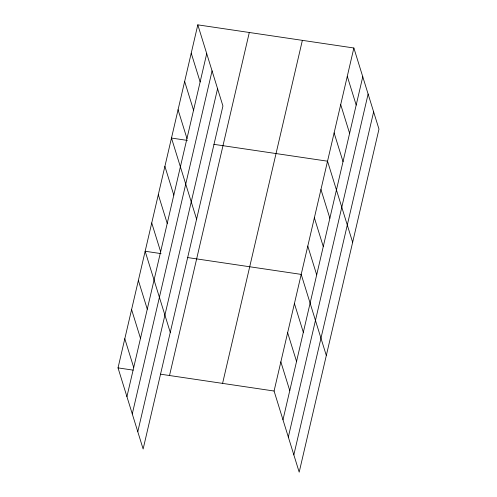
<?xml version="1.0" encoding="UTF-8"?>
<svg xmlns="http://www.w3.org/2000/svg" width="497" height="497" viewBox="0 0 497 497"><rect width="100%" height="100%" fill="white"/><g stroke="black" fill="none" stroke-linecap="round" stroke-linejoin="round"><path stroke-width="0.75" d="M197.812 24.85L222.923 105.973L143.136 449.008L118.025 367.886L197.812 24.85L353.864 47.992L378.975 129.114L299.188 472.15L274.077 391.027L353.864 47.992M126.928 396.649L206.715 53.614M132.277 413.926L212.064 70.891M137.787 431.731L217.574 88.696M169.52 375.521L249.308 32.485M222.581 383.392L302.369 40.356M282.979 419.791L362.767 76.755M288.328 437.068L368.115 94.032M293.839 454.873L373.626 111.837M187.388 140.409L171.484 138.054L196.595 219.177M213.89 144.341L327.535 161.196L352.646 242.319M161.053 253.613L145.149 251.252L170.26 332.375M187.562 257.545L301.207 274.394L326.318 355.517M118.025 367.886L133.171 370.135M160.432 374.173L274.077 391.027M347.285 76.289L356.187 105.053M340.7 104.594L349.602 133.351M334.114 132.892L343.023 161.655M320.95 189.494L329.859 218.258M314.371 217.792L323.274 246.555M307.786 246.096L316.688 274.853M294.423 303.555L303.325 332.313M287.639 332.71L296.547 361.474M191.227 53.148L200.129 81.912M280.861 361.872L289.763 390.63M184.648 81.452L193.55 110.216M178.063 109.75L186.965 138.514M164.898 166.352L173.801 195.116M158.313 194.65L167.222 223.414M151.734 222.954L160.637 251.718M138.371 280.414L147.274 309.171M131.587 309.569L140.489 338.333M124.803 338.73L133.705 367.488"/></g></svg>
